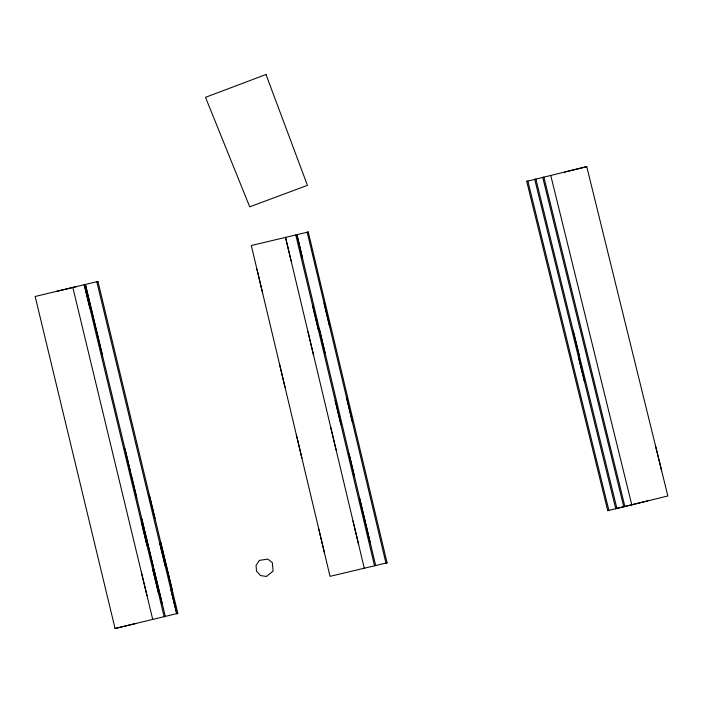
<?xml version="1.0" encoding="UTF-8"?>
<svg xmlns="http://www.w3.org/2000/svg" width="703" height="703" viewBox="0 0 703 703"><rect width="100%" height="100%" fill="white"/><g stroke="black" fill="none" stroke-linecap="round" stroke-linejoin="round"><path stroke-width="1.05" d="M607.735 510.668L608.877 510.387L527.856 181.066L526.714 181.348L586.759 166.646L667.85 495.966L607.735 510.668L526.714 181.348M564.755 172.042L586.759 166.646M615.749 508.708L616.9 508.427L535.871 179.107L534.728 179.388L615.749 508.708L647.806 500.87M85.388 284.46L165.293 616.461L164.151 616.733L84.237 284.733L85.388 284.46L96.68 331.385M97.945 281.455L96.803 281.727L176.708 613.728L177.859 613.455L97.945 281.455L35.15 296.481L115.064 628.482L177.833 613.368M56.082 291.473L77.014 286.464M387.081 562.813L385.938 563.085L307.193 232.245L308.274 231.99L387.081 562.813L330.032 576.337L251.296 245.514L308.274 231.99M115.064 628.482L135.995 623.464M655.372 445.298L661.611 470.632M550.757 175.46L631.777 504.789M573.27 331.104L579.492 356.439M578.358 356.711L584.588 382.045M149.291 494.815L155.003 518.515M160.715 542.233L172.13 589.632M159.59 542.584L165.293 566.293M171.005 590.01L176.708 613.728M96.803 331.886L102.515 355.604M124.923 448.707L130.565 472.179M131.048 474.174L136.76 497.891M141.865 519.104L153.157 566.029M153.878 569.026L162.05 602.981M84.237 284.733L89.949 308.45M141.321 521.881L147.024 545.59M152.736 569.298L158.447 593.024M141.321 572.031L147.024 595.749M72.831 287.465L152.736 619.466M295.778 234.96L374.523 565.792L375.666 565.52L296.93 234.679L302.554 258.317M364.259 568.226L285.523 237.394L291.147 261.024M324.065 303.142L329.689 326.772M346.57 397.661L352.185 421.299M319.434 329.206L325.05 352.836M349.127 453.989L354.435 476.3M359.743 498.603L370.042 541.881M312.659 305.849L318.283 329.479M335.155 400.376L340.779 424.006M308.019 331.913L313.643 355.542M330.515 426.44L336.139 450.069M353.011 520.958L358.635 544.588M256.92 269.144L262.544 292.773M279.425 363.671L285.04 387.3M296.297 434.551L301.912 458.189M318.793 529.078L324.408 552.707M259.398 560.396L256.068 565.3L256.525 571.179L260.576 575.555L266.455 576.469L273.124 571.108L272.342 562.681L267.834 559.087L259.398 560.396M265.998 74.518L205.496 97.322L249.732 206.831L307.431 185.337L265.998 74.518M624.905 506.468L623.763 506.749L542.742 177.428L543.885 177.147L624.905 506.468"/></g></svg>
